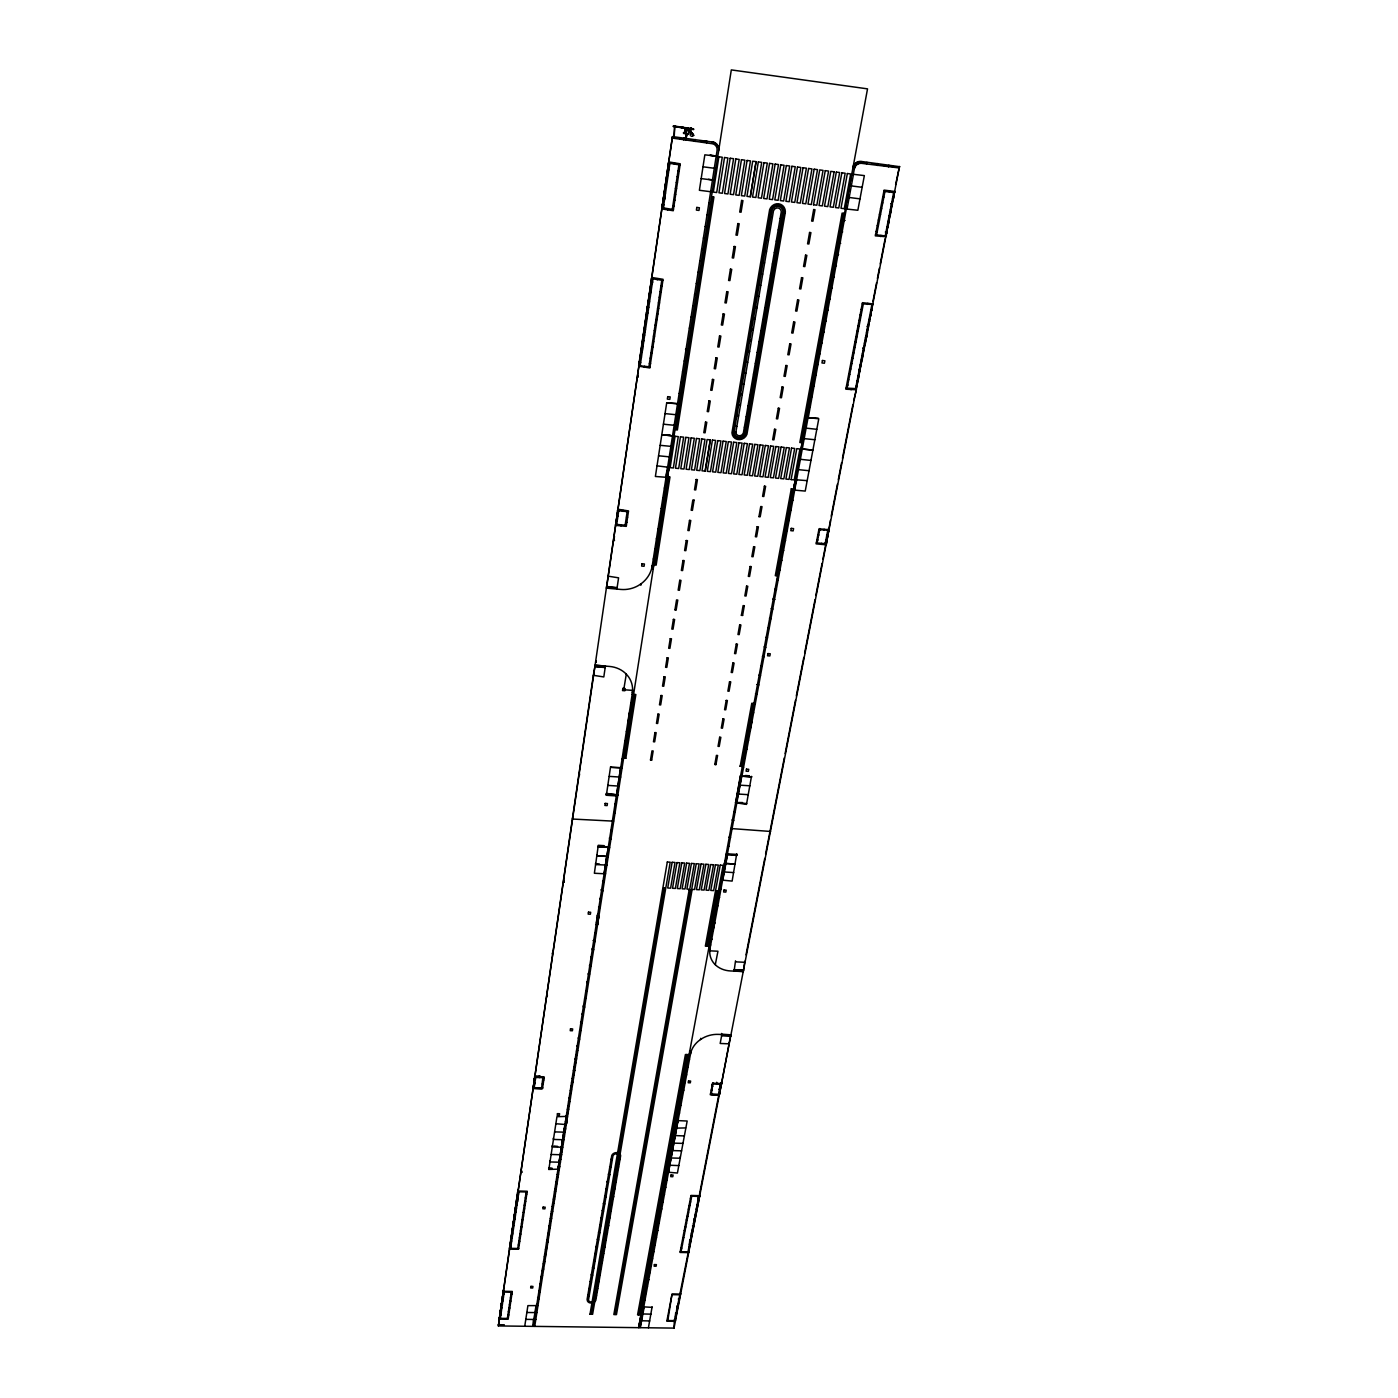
<?xml version="1.0" encoding="UTF-8"?>
<svg xmlns="http://www.w3.org/2000/svg" width="1398" height="1398" viewBox="0 0 1398 1398"><rect width="100%" height="100%" fill="white"/><g stroke="black" fill="none" stroke-linecap="round" stroke-linejoin="round"><path stroke-width="1.5" d="M605.404 873.366L604.041 873.733L606.767 856.1L608.2 856.45L597.051 855.891L596.824 854.877M675.898 126.676L674.954 127.183L675.147 125.925M682.224 127.672L681.228 127.131L682.469 127.131M688.55 130.835L688.847 129.787L688.305 134.348L685.702 133.998L684.74 132.635L685.736 128.808M685.509 129.49L685.667 129.507M690.088 135.012L691.066 133.457M690.245 131.692L688.358 131.517M690.472 132.303L690.996 131.727M691.765 128.616L690.822 129.298L690.682 128.179M690.577 131.901L689.406 130.049M692.272 133.457L690.822 131.534M691.591 128.791L690.682 128.039L691.643 128.319M693.059 134.47L692.971 135.361M552.262 954.013L552.262 953.139M640.564 1326.597L641.525 1320.9M563.709 1131.716L565.107 1132.205L554.622 1131.873M564.914 1124.569L566.365 1123.573M561.384 1147.216L562.747 1147.286L552.297 1146.972L552.123 1145.801M557.889 1169.619L565.002 1124.586M535.574 1312.582L536.867 1312.477M536.605 1305.715L537.933 1305.61L527.902 1305.627L524.739 1326.265M587.282 1299.546L587.247 1300.175A4.456 3.39 -12.5 0 0 591.057 1303.023A4.456 3.39 -12.5 0 0 595.81 1300.315L620.642 1155.744A4.613 3.67 -13.4 0 0 616.728 1152.599A4.613 3.67 -13.4 0 0 611.782 1155.482L587.177 1298.934M536.657 1305.26L533.424 1326.3L632.787 690.402M619.349 1156.443L619.366 1155.901A3.32 2.639 -13.4 0 0 612.971 1155.796L588.488 1300.018A3.198 2.446 -12.5 0 0 594.639 1300.105L619.366 1155.971M735.523 960.828L734.09 971.121L734.177 969.6L743.561 970.352L734.125 969.95M709.904 947.844L709.747 951.164A25.181 21.04 -18.6 0 0 714.43 963.869L716.492 965.826A25.181 21.04 -18.6 0 0 730.507 970.946L743.334 971.558L744.767 961.282L745.117 962.313L735.855 961.859M606.487 588.209L651.765 277.94M733.321 431.528L733.234 432.664A6.606 6.186 -36.8 0 0 745.728 433.957L746.043 432.838M734.387 431.58L734.317 432.576A5.505 5.155 -36.8 0 0 744.732 433.642L782.88 211.57A5.907 5.54 -60 0 0 772.011 210.207L734.195 431.248M735.837 432.436L773.496 210.714A4.246 3.984 -60 0 1 781.307 211.692L743.352 433.1A3.967 3.705 -36.8 0 1 735.837 432.332L735.89 431.65M673.958 137.056L674.587 126.834M674.186 137.074L674.745 126.571M785.239 212.863L785.344 211.57A8.493 7.969 -60 0 0 769.651 209.595L731.958 432.786A7.934 7.409 -36.8 0 0 746.934 434.324L785.239 212.863M617.112 587.632L606.592 586.496M684.88 132.583L685.806 133.701L685.439 129.263L685.981 134.295M534.735 1075.429L534.91 1076.617L544.241 1076.967L542.476 1088.762L533.18 1088.43L534.822 1075.988L540.449 1076.198M687.03 128.162C688.498 129.804 688.34 126.502 688.34 129.35M673.347 125.907L693.548 128.861M895.611 184.728L899.491 166.484L674.028 1328.1L498.37 1325.933L517.976 1189.855M593.346 675.304L603.814 676.947L605.404 666.025L595.164 665.221L593.346 675.304L518.029 1191.743M499.313 1318.419L503.367 1290.704L503.892 1294.111L503.018 1294.094L503.769 1292.87M518.081 1190.292L509.571 1248.327L518.693 1248.484M661.848 209.106L668.733 162.116M498.37 1325.933L672.473 136.585L638.624 366.171L649.843 367.971L663.054 279.303L651.625 277.451M500.851 1314.906L501.218 1310.241L500.327 1310.241M527.098 1191.987L518.011 1191.778L517.854 1190.624L518.92 1191.795L510.62 1248.327L510.986 1243.591L510.095 1243.573L511.144 1244.744M513.8 1218.322L514.848 1219.528L515.233 1214.74L514.324 1214.722L515.39 1215.893M517.522 1201.319L517.907 1196.496L516.998 1196.461L518.064 1197.632M534.053 1086.386L534.63 1082.524L533.687 1082.506L534.805 1083.642L534.63 1082.524M642.486 347.386L642.241 351.667L640.843 350.881M644.635 332.689L645.177 329.037L644.059 328.914L645.492 329.596M650.35 293.737L650.891 290.015L649.79 289.893L651.223 290.539M651.73 284.353C649.581 285.559 653.862 284.056 652.272 280.614M664.889 194.654L664.662 199.04L663.194 198.376M500.344 1318.331L504.206 1292.049L503.297 1290.092M543.001 1076.635L541.515 1088.64L534.106 1088.378L535.696 1077.456L534.595 1076.32L534.77 1077.421L544.119 1077.736M618.825 509.955L616.745 524.093M652.866 279.303L640.179 365.769L638.781 365.035L639.865 365.158M669.834 163.706L663.299 208.285L663.456 204.405L662.32 204.265L663.788 204.877L662.669 204.685M539.436 1077.561L539.366 1075.691M620.957 525.875L621.149 524.862M623.089 511.458L623.281 510.445M644.373 367.377L644.565 366.293M657.305 279.775L657.532 278.656M667.615 210.05L667.825 208.896M674.378 164.248L674.605 163.059M507.387 1318.419L511.284 1292.154L512.175 1292.171M517.784 1248.466L526.19 1191.987M627.3 510.759L625.203 524.879M661.761 280.351L648.917 366.73L650 366.835M672.316 209.403L678.921 164.877M683.517 132.443L683.57 133.439L687.641 133.946M685.335 128.948L688.899 130.381L685.335 128.948L684.74 132.897L685.789 133.858M683.744 139.957L683.814 138.07M685.072 132.81L685.439 129.263M685.754 133.824L686.296 130.031M617.864 509.554L615.679 525.491L615.417 524.652M695.156 141.46L695.225 139.573L694.858 140.569L691.084 140.062M703.316 140.849L703.142 142.019L705.71 141.163M559.148 1169.112L548.837 1169.444L556.946 1116.705L567.396 1116.373M605.526 873.82L594.377 873.261L598.292 845.301L604.181 845.668M616.308 795.916L606.365 795.27L610.559 766.786M710.464 191.386L712.211 191.91L699.384 190.285L704.837 154.828L717.558 156.279M706.549 142.963L706.619 141.076L706.235 142.054M533.494 1319.52L532.865 1325.252M534.962 1312.792L533.931 1318.401M536.028 1305.802L535.05 1311.534M596.299 922.82L597.645 914.222M666.182 475.11L666.829 470.986M642.329 1306.571L638.676 1327.593L867.529 88.86L731.311 69.9L534.718 1326.387L533.809 1325.863L537.024 1305.295M559.217 1169.532L558.274 1169.235L565.299 1124.202M566.085 1123.835L567.291 1117.334L566.365 1117.299L565.491 1123.817L566.417 1123.171M597.435 924.34L598.641 916.913L597.68 916.861L596.701 923.973L597.872 922.173M604.478 873.418L608.13 847.765M617.829 794.99L616.763 794.693L620.555 767.467M629.03 721.368L630.428 713.644L630.131 714.745M667.283 476.683L668.96 468.435L667.458 468.278M624.626 758.188L634.622 694.422L635.845 694.509L625.832 758.275L624.626 758.188L625.832 758.275M626.287 674.203L623.735 689.721L632.578 690.385M640.843 585.29L641.105 583.735M650.489 759.988L651.975 750.883L653.163 750.971L651.695 760.058L650.489 759.988L651.678 760.058M674.972 609.685L676.545 599.934L677.785 600.057L676.195 609.79L674.972 609.685L676.195 609.79M694.09 500.152L692.429 510.357L691.154 510.235L692.814 500.047L694.09 500.169M705.169 471.109L710.306 439.881L707.108 439.549L701.988 470.811L705.169 471.126L710.306 439.881M750.307 196.768L756.073 161.626L752.701 161.189L746.951 196.349L750.307 196.786L756.091 161.644M733.321 431.528L770.91 209.997A7.077 6.641 -60 0 1 784.016 211.657L746.043 432.838M590.008 1314.225L662.757 888.569L663.91 888.639L591.057 1314.242L590.008 1314.225M688.55 130.119L687.379 128.406M594.901 666.322L605.142 667.126M813.514 204.79L819.717 169.927L823.038 170.364L816.816 205.209L813.514 204.79M744.33 605.718L742.6 615.4L741.377 615.295L743.107 605.614L744.33 605.736M758.957 516.648L760.757 506.53L762.015 506.653L760.197 516.753L758.957 516.631M715.986 764.514L717.593 755.479L716.423 755.392L714.815 764.426L715.986 764.514L714.815 764.426M834.117 171.797L827.808 206.607L824.505 206.17L830.796 171.36L834.117 171.797M713.522 864.75L708.873 890.316L706.007 890.142L710.656 864.576L713.522 864.768M690.752 130.084L680.494 126.799L690.752 130.084L689.336 130.189M680.442 127.043L681.822 127.201M791.111 479.584L796.79 448.671L799.918 449.003L794.221 479.898L791.111 479.584M638.606 1314.871L686.523 1054.564M706.479 946.149L716.527 891.592L715.374 891.54L705.361 946.096L708.174 946.236L718.24 891.697L717.104 891.627L707.039 946.184M687.065 1054.581L639.113 1314.889L640.144 1314.906L688.166 1054.634L685.422 1054.529L637.575 1314.871L638.606 1314.889M740.206 766.174L751.792 703.264L752.98 703.351L741.377 766.261L740.206 766.174L741.377 766.261M843.413 213.3L801.106 442.642L799.831 442.502L842.103 213.143L843.413 213.3M676.772 1120.078L675.514 1128.151L685.632 1127.924M713.364 923.012L711.809 930.334L713.295 930.911M742.268 803.238L735.628 802.819L740.363 775.68M750.429 722.521L748.699 730.56L750.254 731.189L748.891 730.997M845.318 208.721L851.731 174.068L853.462 174.331L847.048 208.984L845.353 208.879L857.848 210.277L864.348 175.606L851.784 174.103M675.968 1127.4L677.086 1121.388M712.456 930.037L713.679 923.396M749.398 730.123L750.761 722.818M793.959 489.038L795.462 480.877M638.641 1327.471L643.552 1306.798L639.952 1327.611L676.667 1127.784L675.496 1128.046L667.265 1172.555L668.663 1172.695M668.087 1172.293L676.317 1127.802M676.772 1128.203L677.558 1120.986L676.667 1120.951M714.605 922.453L713.067 930.072L714.168 923.047L713.417 923.816M726.855 854.562L721.246 880.373L726.855 854.562L736.571 854.545L736.938 855.506L725.842 854.318M735.435 802.365L736.466 802.522L741.779 775.925L709.607 950.815L717.943 951.234L715.287 964.69M750.044 730.175L750.569 726.191M795.217 484.756L794.641 489.108L795.986 480.685M676.562 1127.417L678.013 1120.165M750.044 730.909L751.25 722.539L750.464 723.29M668.436 1172.275L690.944 1051.628L689.511 1051.034M793.417 489.999L805.231 491.082L818.774 418.771L808.271 417.67L846.419 208.407M898.879 167.9L861.116 163.286A6.116 5.609 -61.4 0 0 854.388 168.529L853.339 174.173L851.801 173.964M722.696 880.548L727.484 854.929L726.628 853.898M648.427 1327.785L652.115 1306.815M721.106 880.006L732.133 881.09L736.746 853.654M751.477 776.379L746.497 804.409L736.466 802.854M866.515 164.003L866.935 162.378L866.078 163.094M877.525 165.453L877.56 163.601M826.026 544.538L828.944 529.318M830.377 520.388L826.253 544.923L825.816 544.067M888.499 166.886L888.918 165.279L888.027 165.978M667.825 1320.516L671.931 1294.67L680.494 1294.775M681.053 1251.734L691.73 1196.216M720.372 1083.712L718.485 1094.826L711.285 1094.564L712.997 1082.926M863.317 303.96L847.118 388.207L846.07 388.102L856.03 388.609M876.616 234.829L884.951 191.456M716.894 1084.132L716.72 1082.262M821.185 544.346L821.43 543.35M823.911 530.279L824.138 529.283M851.067 389.762L851.312 388.714M867.546 304.414L867.809 303.314M880.67 236.542L880.932 235.406M889.285 191.963L889.547 190.81M674.64 1320.603L688.043 1253.394M687.991 1251.874L698.755 1196.408M871.828 304.956L855.489 389.116L856.537 389.238M885.231 235.895L893.654 192.575M674.378 1319.415L674.028 1328.1M675.688 1312.67L675.286 1317.248M676.999 1305.872L676.615 1310.468M689.249 1247.208L688.83 1251.909M691.119 1233.123L691.993 1233.106L690.717 1237.824M692.499 1226.029L693.373 1226.011L692.097 1230.729M693.88 1218.916L694.754 1218.899L693.478 1223.634M696.658 1204.587L697.532 1204.587L696.239 1209.34M699.35 1195.29L697.637 1202.14M699.489 1194.399L718.956 1093.987L719.306 1095.106L710.324 1094.774L712.561 1083.188L721.56 1083.52L719.288 1095.088M719.935 1089.287L720.25 1090.37L719.026 1089.252L719.935 1089.287L719.463 1094.337L710.481 1094.022L711.407 1093.865M730.245 1037.421L720.984 1086.578L719.778 1085.425M746.025 954.851L764.758 858.389M765.597 854.108L784.295 757.873M785.117 753.592L795.497 700.171M796.318 695.889L803.798 657.427M804.636 653.146L814.999 599.725M815.838 595.461L822.059 563.394M822.898 559.13L826.602 540.152L827.057 540.886L825.589 540.012M826.934 538.457L828.734 529.021M831.216 516.107L837.454 484.023M838.293 479.741L841.613 462.633M842.452 458.352L852.85 404.878M853.689 400.597L856.258 390.531M857.324 381.951L857.149 386.128L856.1 386.023L857.149 386.093M858.704 374.874L858.18 380.78L857.131 380.71M859.054 373.056L861.483 360.597M862.514 355.232L862.339 359.426L861.273 359.303M863.213 351.632L863.912 348.067L862.863 347.945M865.659 339.05L865.484 343.261L864.418 343.139M867.424 329.998L869.888 317.294M869.696 315.931L870.779 316.018L870.954 311.824M871.67 308.154L872.369 304.519L871.304 304.397M872.929 301.496L876.581 282.693M877.402 278.499L879.429 268.049M880.251 263.873L885.109 238.796M889.355 217.057L888.062 227.053L886.979 226.913L888.08 227M889.198 215.519L890.281 215.607L890.841 209.455M891.208 207.533L891.941 203.741M893.811 194.147L893.637 198.429L892.536 198.324M675.199 1320.726L680.494 1293.5M688.585 1251.909L699.786 1195.535M856.432 388.102L872.789 303.873M885.79 236.961L894.668 191.281M700.503 1039.535L700.748 1038.312M719.114 1094.529L721.42 1082.908M730.787 1036.075L721.665 1035.726L721.595 1033.471M730.787 1036.11L730.979 1034.8L721.875 1034.415L720.18 1043.467L729.284 1043.834L728.952 1042.768M614.421 536.343L614.386 537.269M605.404 666.025L594.954 665.972M691.73 132.915L690.892 133.264M692.901 134.837L692.604 136.025M693.565 134.994L692.954 134.086M664.766 190.914L664.784 192.015M638.117 376.691L637.925 375.503M613.949 538.754L614.491 540.607M614.229 540.397L613.967 538.929M596.299 660.66L595.758 661.743M596.264 662.058L596.072 661.009M521.105 1171.978L521.209 1171.279M687.152 128.214L688.532 128.511M683.919 138.087L683.447 139.066L679.673 138.559M694.963 140.569L695.33 139.59M673.277 126.571L693.618 129.21M673.452 126.292L693.6 129.595M706.34 142.072L706.724 141.093M877.07 164.545L877.664 163.601M690.14 132.041L690.105 133.16M690.367 133.824L692.22 133.596M692.901 135.763L693.932 135.396M641.402 1321.005L639.9 1320.708L649.703 1320.953M579.488 773.706L579.523 775.069M564.023 880.425L564.128 882.051M547.195 995.184L547.09 996.582M534.752 1078.889L534.805 1080.06M688.48 131.429L688.847 131.132M547.422 995.026L547.002 996.355M521.646 1170.72L521.332 1172.24M642.888 1314.085L641.822 1319.817M682.783 126.973L682.923 127.305M688.532 131.709L689.546 131.29M644.146 1307.27L643.08 1313.037M639.9 1320.726L641.035 1320.411M643.202 1306.833L652.254 1307.375M669.991 1157.824L671.372 1157.998M681.577 1150.834L671.372 1150.554L672.176 1150.152M671.355 1150.449L672.753 1150.589M675.514 1135.665L674.098 1135.543L684.373 1135.945M681.49 127.113L690.699 130.329M682.591 128.039L681.822 127.323M686.907 128.703L688.131 128.861M688.131 130.031L689.529 130.381M816.117 375.311L815.226 374.647M814.387 374.926L816.1 375.415M733.723 872.579L722.818 871.88L724.304 872.037M823.212 331.466L824.121 332.095L822.356 331.728M738.109 793.68L737.253 793.977L748.332 794.676M738.86 785.012L740.398 785.152M741.394 775.925L740.503 776.082L751.652 776.939M691.888 133.194L692.989 134.33M796.178 479.654L795.252 479.724L806.891 480.615M809.04 470.724L797.14 469.518L798.52 469.431M799.044 459.173L810.962 460.449M801.002 448.898L812.902 450.121L800.967 448.845L801.893 448.775M806.454 428.242L804.811 427.998L816.799 429.308M804.811 428.05L805.737 427.998M725.859 863.51L724.391 863.335L735.331 864.069L724.426 863.405M738.703 794.029L737.27 793.942M736.466 802.522L742.548 802.557M682.224 126.938L681.892 127.323M691.853 136.322L690.874 136.025M745.606 775.977L749.38 776.012M501.358 1311.429L500.327 1310.206M508.4 1311.551L509.291 1311.551M675.95 1313.858L676.545 1312.652M526.854 1312.495L536.884 1312.6M650.979 1314.155L641.158 1313.91L642.486 1314.068M500.711 1313.666L499.82 1313.683L500.851 1314.889M507.893 1315.011L508.785 1314.994M500.204 1317.108L499.47 1318.349L508.26 1318.436M666.968 1320.533L675.496 1320.621L675.234 1319.415M525.805 1319.362L535.801 1319.485M498.23 1324.71L504.311 1324.797M503.018 1294.059L503.909 1294.076M589.1 1296.016L587.772 1295.404M595.373 1296.173L596.509 1295.527M678.327 1299.057L679.445 1300.262M503.385 1297.571L502.371 1296.348M510.462 1297.694L511.353 1297.676M537.653 1297.519L537.811 1298.794L538.964 1298.148M643.709 1300.332L644.915 1300.35L643.587 1299.721M537.811 1298.794L539.034 1298.812M502.738 1299.825L501.847 1299.843L502.878 1301.049M509.955 1301.171L510.847 1301.154M501.34 1303.32L502.371 1304.544L501.34 1303.285M509.431 1304.649L510.322 1304.631M677.279 1307.06L677.855 1305.854M501.865 1307.969L500.834 1306.746M508.924 1308.109L509.816 1308.091M540.904 1276.619L541.061 1277.877L542.232 1277.23M647.414 1279.048L648.742 1279.659M541.061 1277.877L542.302 1277.894M647.519 1279.694L648.742 1279.729M591.459 1282.141L590.131 1281.529M597.75 1282.315L598.886 1281.669M647.466 1286.579L646.121 1285.968M590.271 1289.096L588.942 1288.484M596.562 1289.253L597.697 1288.624M503.437 1291.298L512.28 1291.437L508.156 1319.153L499.366 1319.03L499.243 1317.807M540.117 1291.874L538.737 1290.581M646.191 1293.482L644.862 1292.853M503.332 1291.997L512.192 1292.136M595.024 1261.136L593.678 1260.524M601.35 1261.328L602.486 1260.699M544.818 1261.905L543.56 1261.87L544.731 1261.311M543.263 1263.792L544.521 1263.757M651.328 1265.732L649.983 1265.12M593.835 1268.178L592.49 1267.549M600.144 1268.353L601.385 1268.301M542.441 1269.122L543.682 1269.139M542.162 1270.852L543.333 1270.205M650.035 1272.704L648.689 1272.093M591.406 1275.151L592.647 1275.168L591.302 1274.557M600.179 1275.308L598.956 1275.273L600.074 1274.714M541.341 1276.077L542.511 1275.5M518.309 1244.919L519.217 1244.919M680.861 1248.222L681.735 1248.222M596.177 1246.981L597.418 1247.016L596.072 1246.387M603.779 1247.138L605.019 1247.156M603.779 1247.208L604.915 1246.579M545.779 1247.68L547.055 1247.575M510.48 1247.138L509.728 1248.344M680.179 1251.752L688.847 1251.892M545.482 1249.62L546.653 1248.991M653.914 1251.717L652.569 1251.105M596.212 1254.093L594.884 1253.482M602.555 1254.268L603.691 1253.639M544.678 1254.722L545.936 1254.757M544.661 1254.845L545.849 1254.163M544.364 1256.715L545.535 1256.086M652.621 1258.742L651.276 1258.13M520.982 1226.955L521.891 1226.937M684.251 1230.555L685.125 1230.555M548.837 1228.143L550.096 1228.108M657.846 1230.485L656.483 1229.873M513.258 1230.38L512.21 1229.174M520.458 1230.555L521.349 1230.555M683.57 1234.102L684.443 1234.102M691.398 1234.277L692.272 1234.277M599.847 1232.774L598.484 1232.145M606.208 1232.966L607.466 1232.931M548.033 1233.263L549.309 1233.158M512.577 1232.791L511.668 1232.809L512.734 1233.98M519.916 1234.154L520.825 1234.154M682.888 1237.649L683.762 1237.632M547.719 1235.325L548.89 1234.696M656.536 1237.58L655.173 1236.968M511.144 1236.374L512.192 1237.597L511.301 1237.58L512.052 1236.426M689.756 1240.148L690.909 1241.337M689.756 1240.183L689.354 1244.867M511.301 1237.562L512.192 1237.58M597.278 1239.344L598.624 1239.904M604.985 1240.096L606.138 1239.467M546.933 1240.358L548.173 1240.375M546.915 1240.48L548.086 1239.799M511.668 1241.162L510.62 1239.956M518.85 1241.337L519.759 1241.337M681.542 1244.709L682.416 1244.692M547.859 1242.455L546.601 1242.42L547.771 1241.861M654.002 1244.639L655.225 1244.657L653.862 1244.045M849.18 197.468L847.433 197.258L859.997 198.865M523.691 1208.798L524.6 1208.798M687.676 1212.73L688.567 1212.73M695.557 1212.922L696.134 1211.751L694.858 1216.487M603.499 1211.192L602.154 1210.598M609.912 1211.419L611.066 1210.808M551.441 1211.402L552.734 1211.315M515.914 1212.241L514.848 1211.052M523.149 1212.45L524.058 1212.433M686.995 1216.312L687.868 1216.295M551.092 1213.691L552.262 1213.062M659.262 1216.155L660.485 1216.19M522.607 1216.085L523.516 1216.085M686.296 1219.877L687.187 1219.877M694.159 1220.07L695.033 1220.052M602.276 1218.409L600.93 1217.798M608.672 1218.637L609.825 1218.007M551.581 1218.619L550.323 1218.584L551.494 1218.042M513.782 1218.357L514.691 1218.34M522.066 1219.72L522.974 1219.703M685.614 1223.442L686.505 1223.442M549.956 1220.926L551.231 1220.891M659.174 1223.355L657.811 1222.743M514.167 1221.974L513.258 1221.974L514.324 1223.145M521.524 1223.337L522.433 1223.32M684.933 1227.007L685.806 1227.007M692.779 1227.182L693.373 1226.011M599.812 1225.574L601.053 1225.609L599.707 1224.997M607.448 1225.749L608.584 1225.19M607.448 1225.819L608.689 1225.836M549.187 1225.871L550.445 1225.906M549.169 1225.994L550.358 1225.312M690.857 1196.199L699.629 1196.426M698.056 1197.404L699.227 1198.558L698.336 1198.54M518.606 1193.944L517.54 1192.774M525.858 1194.172L526.784 1194.154M690.437 1198.348L691.328 1198.331M604.722 1196.653L605.963 1196.688M613.67 1196.88L612.411 1196.845L613.547 1196.304M605.963 1196.758L604.6 1196.076M553.748 1196.705L555.023 1196.601M525.316 1197.841L526.225 1197.824M689.756 1201.948L690.629 1201.948M553.363 1199.117L554.639 1199.082M663.159 1201.791L661.778 1201.179M517.365 1200.131L516.456 1200.131L517.522 1201.284M524.774 1201.494L525.683 1201.494M689.057 1205.548L689.948 1205.548M696.938 1205.74L697.532 1204.587M603.482 1203.923L604.74 1203.958L603.377 1203.346M611.171 1204.115L612.307 1203.573M611.153 1204.185L612.411 1204.202M552.594 1204.062L553.783 1203.398M516.841 1203.783L515.914 1203.783L516.98 1204.954M524.233 1205.163L525.141 1205.146M688.358 1209.148L689.249 1209.13M552.227 1206.422L553.398 1205.792M661.831 1209.008L660.45 1208.396M515.39 1207.418L516.456 1208.641L515.547 1208.606L516.299 1207.47M556.806 1177.064L558.099 1177.029M667.196 1179.982L665.815 1179.388M607.186 1182.026L608.445 1182.061M614.91 1182.236L616.169 1182.271M608.445 1182.131L607.082 1181.45M614.91 1182.306L616.064 1181.694M556.072 1181.747L557.348 1181.782M556.054 1181.887L557.26 1181.205M555.653 1184.438L556.841 1183.826M665.85 1187.286L664.469 1186.675M607.204 1189.383L605.841 1188.772M613.652 1189.628L614.805 1189.016M554.919 1189.174L556.177 1189.209M554.901 1189.314L556.089 1188.632M554.499 1191.795L555.688 1191.183M664.504 1194.556L663.124 1193.944M518.134 1191.009L527.221 1191.253L518.571 1249.235L509.623 1249.043L509.501 1247.732M699.769 1195.674L690.996 1195.447L680.057 1252.451L688.69 1252.625L688.41 1251.455M862.147 187.297L849.582 185.689L851.312 185.899M559.567 1159.431L560.86 1159.344M678.816 1165.6L668.628 1165.198L670.009 1165.373M610.961 1167.313L609.58 1166.718M617.427 1167.575L618.58 1166.963M559.689 1166.858L558.414 1166.823L559.584 1166.282M548.837 1169.444L548.68 1168.221L552.315 1168.396M557.225 1174.425L558.518 1174.337M561.944 1144.193L563.219 1144.228M561.926 1144.315L563.132 1143.669M562.031 1151.795L560.755 1151.76L561.944 1151.236M551.144 1154.468L561.577 1154.783M670.009 1157.963L680.197 1158.226L679.917 1157.107M612.202 1159.956L610.821 1159.344M618.702 1160.165L619.856 1159.606M564.32 1128.955L565.508 1128.431M564.303 1129.095L565.578 1129.13M563.132 1136.591L564.408 1136.626M563.114 1136.714L564.32 1136.067M682.975 1143.407L672.753 1143.11L674.133 1143.162M567.378 1109.313L568.689 1109.296M679.585 1113.053L678.17 1112.459M566.714 1113.612L568.007 1113.647M566.697 1113.734L567.903 1113.088M566.207 1116.897L567.483 1116.932M678.187 1120.602L676.912 1120.567L687.169 1121.021L677.418 1173.027L667.161 1172.136M566.068 1117.718L567.361 1117.753M676.684 1121.493L678.03 1121.406M676.649 1121.685L676.772 1120.008M566.959 1118.662L567.151 1117.334M676.754 1122.175L676.58 1123.153M676.475 1122.594L676.719 1121.283M676.649 1122.769L676.265 1123.782M567.029 1119.361L566.802 1121.336L565.508 1121.301M676.615 1122.961L676.09 1124.656M676.457 1123.835L675.898 1125.774M565.491 1121.423L566.784 1121.476M676.23 1125.023L675.985 1126.404M566.644 1121.773L566.417 1123.852L565.124 1123.8M676.055 1125.932L676.457 1126.998M566.312 1122.804L566.644 1120.672M566.452 1122.961L566.312 1123.835M675.653 1127.382L676.912 1127.435M566.295 1124.586L555.688 1123.712M569.79 1093.935L570.996 1093.358M682.399 1097.867L680.983 1097.273M569.126 1098.129L570.419 1098.181M569.108 1098.269L570.332 1097.622M568.584 1101.641L569.895 1101.624M679.725 1105.434L680.983 1105.469M567.903 1106.01L569.213 1105.923M572.201 1078.435L573.425 1077.875M685.23 1082.541L683.814 1081.947M712.403 1083.992L721.42 1084.324L721.088 1083.205M534.263 1078.609L535.364 1079.745M542.826 1080.042L543.77 1080.042M712.875 1086.263L711.669 1085.128M572.865 1082.576L571.572 1082.524L572.761 1082.035M542.267 1083.904L543.193 1083.939M711.233 1090.038L712.141 1090.073M570.996 1086.141L572.201 1085.634M682.539 1090.178L683.814 1090.213L682.399 1089.619M570.996 1086.211L572.289 1086.246M533.302 1087.469L534.228 1087.504M541.69 1087.766L542.616 1087.801M718.607 1094.127L719.516 1094.162M533.285 1087.644L542.599 1087.976M570.332 1090.475L571.537 1089.846M575.26 1058.898L576.465 1058.408M575.242 1059.037L576.535 1059.09M574.648 1062.812L575.959 1062.795M688.078 1067.111L686.663 1066.517M575.329 1066.849L574.019 1066.814L575.225 1066.307M574.735 1070.623L573.425 1070.571L574.63 1070.082M685.37 1074.8L686.645 1074.852L685.23 1074.258M578.423 1047.05L576.902 1045.914M689.249 1053.847L690.525 1053.9A24.535 19.956 -16.9 0 1 700.258 1039.693L702.949 1038.015A24.535 19.956 -16.9 0 1 718.38 1034.38L730.979 1034.8M576.465 1051.086L577.689 1050.597M575.871 1054.948L577.199 1054.931M689.511 1059.352L688.096 1058.758M721.648 1034.939L730.752 1035.324M721.56 1035.254L730.682 1035.603M579.576 1031.182L580.799 1030.641M579.663 1039.203L578.143 1037.998M583.42 1015.175L581.883 1014.039M584.591 999.046L585.832 998.504M583.35 1007.067L584.679 1007.119L583.123 1006.001M585.867 990.937L587.212 990.92M734.055 971.016L743.299 971.47M592.07 948.753L593.626 949.854M592.28 949.854L593.521 949.347M590.76 957.106L592.333 958.137M710.289 938.565L711.774 939.141M710.429 939.141L711.757 939.211M709.363 944.961L710.673 945.031M593.346 940.522L594.919 941.623M594.936 941.536L593.364 940.452L594.814 941.029M710.236 947.39L708.769 946.813M598.868 916.389L597.278 915.306L598.851 916.459M714.832 922.558L713.347 921.981M597.383 917.21L598.536 916.913L598.292 918.294M714.675 923.449L713.032 924.672M713.452 923.606L713.295 924.48M598.554 917.822L598.117 919.482M598.414 918.696L598.204 920.041M713.225 924.777L712.77 926.123M712.875 925.546L713.137 924.148M598.274 919.587L598.064 920.915M713.067 925.651L712.683 926.647M712.963 926.227L712.753 927.416M598.134 920.478L597.925 921.806M712.875 926.752L712.351 928.394M597.75 921.841L597.785 922.697M712.246 928.971L712.7 927.625M712.281 928.744L712.456 927.87M597.732 923.047L597.54 924.882L596.195 924.812M712.438 929.076L712.264 930.037M712.001 929.653L712.945 929.705M596.317 923.956L597.68 924.026M712.124 930.02L713.434 930.089M717.925 905.834L716.44 905.275M716.388 914.222L715.06 914.135M604.198 882.365L602.59 881.299M721.053 888.988L719.725 888.901M602.73 890.421L601.245 889.862M717.995 896.852L719.481 897.429M602.835 890.998L601.245 889.932M718.135 897.429L719.481 897.499M606.854 865.082L595.723 864.576L595.478 863.562L599.445 864.034M598.536 846.279L608.357 846.856M737.096 854.615L727.519 854.038L727.17 853.077M609.476 847.328L598.396 847.171L598.152 846.209L604.111 846.926M597.051 855.856L608.235 856.52M610.943 830.325L612.324 830.36M730.542 837.682L729.022 837.122M610.961 839.097L609.336 838.066M727.607 846.209L728.952 846.297M615.068 812.815L613.687 812.727L614.945 812.343M732.395 820.276L733.758 820.364L732.22 819.805M804.479 438.71L802.871 438.483L814.842 439.741M736.239 801.963L736.851 802.522M617.706 794.658L606.522 794.344L606.26 793.4L614.316 794.379M735.628 802.784L746.672 803.5M614.072 794.85L606.12 794.326L606.365 795.27M616.448 795.025L617.846 795.13M615.068 803.92L616.326 803.5M734.002 811.539L735.365 811.626M609.266 776.379L620.66 777.113L619.157 776.711M738.895 785.099L749.992 785.798M607.885 785.396L619.244 786.113L617.759 786.026M808.271 417.67L806.559 417.251M622.075 758.992L623.368 758.537M743.579 767.292L742.023 766.733M745.466 775.523L749.345 775.803M745.641 775.995L749.538 776.257M610.681 767.24L620.677 767.921M741.936 776.17L751.67 776.834M610.664 767.345L621.935 767.624M623.508 749.87L624.784 749.433M745.239 758.293L743.684 757.751M626.374 731.521L627.65 731.084M748.577 740.206L747.021 739.664M624.923 740.713L626.217 740.276M746.899 749.276L745.344 748.734M630.69 713.032L629.275 712.928L630.55 712.578M750.586 721.857L751.967 721.962L750.394 721.42M629.117 713.871L630.288 713.627M751.792 722.888L750.149 723.814M630.376 714.308L629.991 715.636M750.446 723.378L750.027 724.444M630.253 715.182L629.904 717.384M750.342 724.007L749.712 726.121M630.166 715.671L629.816 716.702M629.974 716.894L629.816 717.96M629.502 718.799L629.886 717.471M749.45 727.572L749.8 725.649M749.643 727.711L749.136 729.249M629.275 720.267L629.449 719.044M629.432 720.407L627.964 721.281M629.17 720.844L629.345 719.778M749.905 729.843L748.909 729.773L750.429 730.21M627.824 722.189L629.1 721.857M627.807 722.277L629.222 722.382M632.176 694.334L633.451 694.002M755.374 703.544L753.784 703.019M632.141 703.701L630.725 703.596L632.001 703.264M752.281 712.665L753.662 712.77L752.089 712.229M757.087 694.282L755.497 693.758M760.529 675.653L758.939 675.112M594.971 666.741L605.212 667.528M764.007 656.833L762.417 656.309M762.277 666.269L760.669 665.728M767.519 637.872L765.912 637.348M765.772 647.379L764.164 646.855M767.677 627.807L769.284 628.331M767.869 628.296L769.267 628.401M772.849 609.109L771.224 608.584M741.377 615.277L742.6 615.382M771.067 618.737L769.459 618.213M775.016 589.589L776.432 589.711M776.414 589.799L774.807 589.205M773.024 598.921L774.632 599.427M773.199 599.393L774.614 599.515M606.54 586.95L616.955 587.842L616.902 589.1L618.58 577.828L607.868 576.133M606.452 588.139L620.922 589.449A27.995 25.985 -20.4 0 0 638.362 585.552L641.385 583.56A27.995 25.985 -20.4 0 0 652.219 565.91L652.062 565.526M652.219 565.91L653.687 566.033M778.249 579.96L776.606 579.436M656.344 548.977L654.893 548.855L656.204 548.593M780.451 560.179L781.884 560.301L780.241 559.794M653.303 558.938L654.631 558.588M780.049 570.157L778.424 569.633M825.03 542.948L826.498 543.787L816.327 542.896M615.819 524.337L626.409 525.316M658.021 528.811L659.349 528.479M785.554 540.484L783.894 539.977M615.697 525.386L626.252 526.364L628.541 510.934L617.689 509.204M826.27 544.818L816.135 543.874L819.036 528.794L829.206 529.755M656.431 538.894L657.916 538.946L656.571 538.09M783.701 550.428L782.059 550.008M618.965 510.322L627.44 511.126M618.545 510.567L617.479 510.462L618.807 511.301M628.384 511.948L617.532 510.218M818.844 529.79L828.542 530.017M627.3 512.105L628.349 512.192M818.791 530.034L819.822 530.139M827.966 530.891L828.525 530.244M659.594 518.675L661.079 518.815M787.389 530.506L785.746 529.999M826.55 535.085L828.018 535.923L827.004 535.836M618.073 516.369L616.728 515.53M626.549 517.155L627.597 517.26M817.847 534.98L818.879 535.067M615.994 520.58L617.042 520.72M625.78 522.24L626.846 522.31M816.904 539.943L817.917 540.012M662.774 498.265L664.277 498.317M791.111 510.427L789.451 509.921M661.184 508.488L662.687 508.54M789.241 520.493L787.598 519.986M667.335 477.382L655.382 476.473L666.706 402.799L677.348 403.62M665.99 477.679L667.493 477.819M794.85 490.244L793.19 489.649M664.382 488.007L665.885 488.042M792.981 500.309L791.32 499.802M667.475 466.862L669.118 467.369L656.815 465.814M796.563 480.982L794.92 481.436M795.043 482.03L794.553 483.411M667.702 474.464L668.681 468.19M668.506 470.602L668.069 472.105M794.868 483.009L794.151 485.56M794.448 485.263L793.767 488.916M668.104 473.171L667.894 474.534M667.982 473.974L667.44 476.194M666.164 476.578L667.475 475.932M793.592 489.003L795.043 489.143M534.49 1319.45L535.784 1319.38M660.171 445.315L672.386 446.504L670.795 446.329M658.563 455.783L670.743 456.989M674.028 435.984L661.796 434.743L674.028 436.036L672.438 435.827M665.046 413.598L677.331 414.874L676.143 414.49M736.781 426.407L735.103 425.918M744.418 427.229L745.903 427.351M663.421 424.206L675.688 425.429L674.081 425.272M740.381 405.245L738.686 404.773L740.363 405.35M748.052 406.067L749.328 405.892M748.035 406.154L749.52 406.311M666.689 402.921L678.834 403.847M738.581 415.853L736.886 415.363M746.217 416.744L747.72 416.814M560.179 1154.731L561.559 1154.661M559.06 1161.79L560.406 1162.245L549.991 1161.948L549.816 1160.777M548.68 1168.221L552.35 1168.606M680.843 382.545L682.189 382.388M810.7 396.473L812.168 396.63L810.473 396.141M680.826 382.65L682.346 382.807M742.181 394.603L740.486 394.114M749.852 395.512L751.163 395.267M679.148 393.397L680.686 393.467M810.211 407.202L808.516 406.731M562.555 1139.685L563.918 1139.754L553.451 1139.44L553.276 1138.269M553.957 1146.028L557.662 1146.395M684.216 360.981L685.579 360.754M640.039 356.403L641.14 356.473M641.455 357.084L640.039 356.35M650.192 358.098L651.293 358.168M847.677 379.662L848.743 379.749M744.103 372.777L745.816 373.161M753.522 374.087L754.85 373.843M639.55 362.432L640.651 362.554L639.253 361.82M639.096 365.699L650 366.888M682.521 371.833L683.884 371.588M814.143 385.988L812.43 385.516M742.286 383.524L743.998 383.908M751.687 384.834L752.998 384.572M747.982 351.335L749.503 351.51M757.262 352.366L758.764 352.541L757.244 352.471M643.866 340.623L642.451 339.941L643.866 340.675M749.485 351.614L747.79 351.038M652.639 341.654L653.74 341.724M850.753 363.62L851.819 363.707M860.242 364.686L860.784 364.144M685.562 349.465L687.449 350.251L685.579 349.378M818.11 364.581L816.624 364.424M642.748 345.516L641.647 345.446L643.063 346.127M858.687 369.422L860.242 370.155M651.817 347.141L652.936 347.211M849.739 368.985L850.788 369.055M859.193 370.033L860.259 370.103M747.65 362.362L745.955 361.89M755.374 363.305L756.685 363.061M651.014 352.628L652.115 352.698M848.708 374.332L849.774 374.402M858.162 375.38L859.228 375.45M689.354 328.111L690.892 328.181M822.094 342.964L820.364 342.51M645.194 323.917L646.295 324.056M655.103 325.087L656.221 325.157M853.863 347.473L854.929 347.543M863.37 348.539L864.418 348.661M751.355 340.605L749.608 340.238M759.131 341.479L760.634 341.654M751.338 340.71L749.625 340.133M759.114 341.584L760.425 341.357M654.281 330.627L655.382 330.697M852.832 352.873L853.898 352.943M862.321 353.939L863.387 354.009M687.624 339.12L689.004 338.893M820.102 353.799L818.372 353.327M644.67 335.118L643.272 334.402M653.46 336.132L654.561 336.219M851.801 358.255L852.85 358.325M755.077 318.657L753.347 318.202M762.871 319.653L764.182 319.443M648.427 306.774L647.326 306.704L648.759 307.35M657.584 308.399L658.703 308.486M856.991 331.204L858.057 331.291M866.515 332.287L867.599 332.375L866.533 337.844M691.084 317.049L692.447 316.839M646.505 312.278L647.921 312.977L646.505 312.226M656.763 313.973L657.864 314.061M855.943 336.638L857.009 336.708M865.467 337.722L866.533 337.792M753.207 329.666L751.687 329.491M760.984 330.644L762.294 330.417M646.802 317.923L645.684 317.835L647.117 318.499M655.924 319.53L657.043 319.618M854.912 342.056L855.978 342.143M660.083 291.605L661.202 291.693M860.137 314.83L861.203 314.899M755.427 307.42L756.947 307.595M764.776 308.504L766.296 308.678L764.758 308.608M756.93 307.7L755.217 307.141M650.402 296.149L648.969 295.467M659.244 297.215L660.363 297.302M859.088 320.299L860.154 320.369M868.63 321.4L869.696 321.523M692.831 305.83L694.177 305.725M824.645 320.981L826.131 321.156M692.814 305.935L694.352 306.11M826.113 321.26L824.401 320.701M649.249 301.199L648.148 301.112L649.581 301.758M867.057 326.276L868.647 326.975L867.581 326.852M658.423 302.824L659.524 302.912M858.04 325.751L859.106 325.839M873.103 303.943L862.461 302.684L845.842 389.203L855.803 389.71M696.309 283.549L697.864 283.619M830.22 299.137L828.472 298.683M652.551 278.761L651.433 278.621L662.879 280.421M862.251 303.838L872.352 304.484M757.087 296.131L758.834 296.498M766.663 297.512L768.201 297.582M660.922 285.978L662.04 286.066M861.185 309.342L862.269 309.412M870.762 310.461L871.845 310.531M694.561 294.768L695.924 294.559M828.175 310.181L826.672 310.007M762.644 274.13L760.896 273.676M770.49 275.161L772.028 275.354M830.761 287.883L832.264 288.058L830.517 287.604M760.739 285.332L758.974 284.982M768.585 286.363L770.123 286.45M605.421 864.768L606.854 865.117M701.604 249.56L703.177 249.753M834.623 265.375L836.406 265.725M764.549 262.859L762.801 262.405M772.43 263.907L773.758 263.733M699.839 260.937L701.219 260.762M834.326 276.926L832.561 276.472M766.646 239.722L768.411 240.176M766.838 240.089L768.393 240.281M836.965 254.296L838.485 254.488M838.468 254.593L836.703 254.034M766.471 251.535L764.723 251.098M774.37 252.601L775.907 252.793M673.434 209.543L661.831 207.655M875.515 234.742L886.315 236.035L886.419 232.225L885.336 232.085M706.986 215.082L708.559 215.275M842.679 231.841L840.88 231.491M770.35 228.748L768.568 228.398M778.267 229.831L779.612 229.674M839.045 243.007L840.565 243.182M840.548 243.287L838.8 242.745M664.033 192.575L665.168 192.662M665.518 193.134L664.05 192.522M674.552 194.322L675.688 194.427M878.346 219.993L879.447 220.08M888.08 221.216L889.163 221.356M710.394 203.566L708.821 203.374L710.201 203.322M843.256 220.237L844.776 220.43M844.759 220.535L842.994 219.993M663.526 198.848L664.662 198.988M770.752 217.074L772.29 217.267M780.241 218.368L781.797 218.56M701.184 178.595L714.046 180.237L712.788 179.888M668.104 175.501L666.619 174.942L667.755 175.047M890.858 203.601L892.501 204.213L891.417 204.073M677.174 176.707L678.31 176.795M881.649 202.832L882.75 202.92M667.248 181.391L665.763 180.779M676.3 182.596L677.436 182.684M880.548 208.564L881.649 208.652M890.299 209.805L891.4 209.892M710.499 191.526L712.001 191.771M666.042 186.808L664.889 186.703L666.374 187.28M675.426 188.468L676.562 188.555M879.447 214.296L880.548 214.383M702.984 166.799L715.881 168.476L714.623 168.127M669.485 163.269L668.349 163.112L680.075 164.981M883.851 191.316L894.737 192.714L894.947 191.509L884.095 190.111L875.305 235.86L885.528 236.699M668.978 169.595L667.493 169.036L668.978 169.63M678.047 170.801L679.183 170.905M882.75 197.083L883.851 197.17M710.114 155.126L713.889 155.615M686.313 130.259L685.247 129.298M687.641 133.789L683.605 132.932M672.473 136.585L712.491 142.037A7.846 7.409 -69.3 0 1 718.659 150.739M899.77 166.712L861.151 161.434A7.776 7.13 -61.5 0 0 852.815 167.148M700.59 141.32L704.365 141.81M864.279 162.867L860.679 162.378A6.588 6.046 -61.5 0 0 857.428 162.867M871.618 163.828L875.253 164.3M880.792 165.034L886.227 165.75M891.749 166.467L895.367 166.956M669.555 456.657L670.708 456.936M666.916 434.865L670.551 435.32M677.366 403.812L678.974 404.144M710.201 155.388L714.046 155.964M708.454 179.293L712.281 179.818M522.275 1172.171L521.314 1171.699M716.458 156.331L717.733 156.646M689.581 130.241L687.816 128.476M689.773 130.958L690.28 131.395M620.974 767.729L622.04 768.026M608.532 847.45L609.563 847.747M564.11 1131.786L565.089 1132.1M559.427 1161.825L560.388 1162.14M656.553 538.178L657.916 539.034M687.501 128.301L688.567 128.931M674.797 127.096L675.636 126.082M614.159 540.03L613.879 539.209M808.079 417.53L741.919 776.24L741.552 775.331M692.377 133.579L693.059 134.855M672.054 138.053L712.229 143.714A6.151 5.819 -69.3 0 1 717.069 150.547L651.765 568.794L653.076 568.532M564.093 882.051L563.778 880.88M668.559 161.888L680.249 163.793L673.259 210.749L661.673 208.879M595.863 662.04L595.985 661.551M704.784 237.957L703.421 238.009L704.767 238.062M818.284 418.229L806.786 417.635L793.749 489.02M638.204 376.988L637.837 375.8M827.966 529.283L825.257 543.315M795.025 480.895L795.008 482.205M794.955 481.261L794.85 482.834M794.116 485.735L794.116 487.046M819.892 528.531L817.183 542.581M688.69 129.018L689.197 129.979M667.772 468.05L666.479 476.351M757.227 684.461L758.799 684.985L757.209 684.531M770.176 830.517L770.56 831.461L730.612 828.507M643.552 1306.798L643.412 1305.994M712.333 928.534L712.351 929.6M632.211 692.796L632.612 690A27.191 24.517 -16.1 0 0 627.248 675.182L624.941 672.84A27.191 24.517 -16.1 0 0 609.388 666.427L595.164 665.221M629.519 713.889L628.261 720.984M629.642 717.821L629.589 719.341M721.263 1082.367L721.56 1083.52M613.565 821.15L572.656 819.053L572.429 818.11M694.754 1218.899L695.033 1220.087M691.993 1233.106L692.272 1234.294M601.402 898.949L600.144 899.456L599.917 898.372M600.074 907.442L598.816 907.931L598.606 906.865M680.354 1292.905L680.634 1294.094L672.071 1293.954L666.846 1321.215L675.339 1321.32L675.077 1320.131M590.777 957.036L591.005 958.067M590.935 965.861L589.694 966.385L589.484 965.284M589.641 974.074L588.418 974.616L588.209 973.497M588.366 982.252L587.143 982.794L586.933 981.676M582.057 1022.654L580.834 1023.196L580.607 1022.13M567.029 1118.19L566.941 1119.833M565.998 1115.779L566.19 1117.019M533.127 1086.351L533.18 1088.43M541.131 1284.238L539.977 1284.867L539.82 1283.609M536.57 1304.439L536.71 1305.767M859.088 162.867A6.099 5.609 -61.5 0 1 860.591 162.85M854.388 168.529A6.116 5.609 -61.4 0 1 861.116 163.286M852.85 168.302A7.776 7.147 -61.4 0 1 861.413 161.661M855.419 164.248A6.588 6.046 -61.5 0 1 856.205 163.583M712.298 141.827A7.829 7.409 -69.4 0 1 718.327 147.384M712.298 142.876A6.641 6.274 -69.4 0 1 713.609 143.295M715.094 144.274A6.641 6.274 -69.4 0 1 715.514 144.676M685.894 139.748A1645.481 146.371 -83.9 0 0 686.733 133.544L686.768 133.544A1645.306 146.388 -83.9 0 1 685.964 139.765A1645.271 146.371 -83.9 0 0 686.785 133.526L686.628 133.526A1645.166 146.301 -83.9 0 1 685.771 139.713A1645.481 146.266 -83.9 0 0 686.47 133.509L686.523 133.509A1645.201 146.248 -83.9 0 1 685.614 139.678M530.925 1286.37L530.663 1287.977L532.708 1287.995L532.953 1286.405L530.925 1286.37M543.106 1207.138L542.843 1208.798L544.923 1208.851L545.185 1207.173L543.106 1207.138M557.47 1113.647L557.208 1115.412L559.322 1115.482L559.602 1113.717L557.47 1113.647M570.506 1028.841L570.227 1030.676L572.394 1030.763L572.673 1028.928L570.506 1028.841M588.453 912.178L588.156 914.117L590.375 914.24L590.672 912.282L588.453 912.178M605.177 803.413L604.862 805.458L607.134 805.597L607.448 803.553L605.177 803.413M622.861 688.41L622.512 690.577L624.854 690.752L625.203 688.585L622.861 688.41M642.014 563.778L641.665 566.068L644.076 566.277L644.426 563.988L642.014 563.778M667.72 396.648L667.335 399.112L669.817 399.374L670.201 396.91L667.72 396.648M696.798 207.428L696.396 210.102L698.983 210.434L699.384 207.76L696.798 207.428M668.716 476.84L654.893 565.019L656.151 565.124L669.991 476.963L668.716 476.84M675.059 436.281L670.149 467.666L673.347 467.981L678.275 436.613L675.059 436.281M712.596 196.803L676.09 429.85L677.366 429.972L713.941 196.961L712.596 196.803M718.869 156.786L713.33 192.103L716.702 192.522L722.259 157.223L718.869 156.786M680.424 436.84L675.479 468.19L678.659 468.505L683.639 437.155L680.424 436.84M724.514 157.52L718.956 192.802L722.329 193.239L727.904 157.957L724.514 157.52M685.771 437.382L680.791 468.714L683.971 469.029L688.969 437.696L685.771 437.382M730.175 158.254L724.566 193.518L727.939 193.955L733.566 158.69L730.175 158.254M691.119 437.923L686.103 469.239L689.284 469.553L694.317 438.238L691.119 437.923M735.82 158.988L730.175 194.235L733.531 194.654L739.192 159.424L735.82 158.988M696.449 438.465L691.398 469.763L694.579 470.077L699.647 438.797L696.449 438.465M741.447 159.722L735.767 194.934L739.123 195.37L744.837 160.158L741.447 159.722M701.779 439.007L696.693 470.287L699.874 470.602L704.976 439.339L701.779 439.007M747.091 160.455L741.359 195.65L744.715 196.07L750.464 160.892L747.091 160.455M654.946 732.587L653.46 741.761L654.666 741.849L656.151 732.674L654.946 732.587M657.951 714.116L656.448 723.378L657.654 723.465L659.157 714.221L657.951 714.116M660.992 695.505L659.472 704.837L660.677 704.942L662.198 695.592L660.992 695.505M664.05 676.719L662.512 686.138L663.735 686.243L665.256 676.824L664.05 676.719M667.126 657.776L665.588 667.283L666.811 667.37L668.349 657.881L667.126 657.776M670.236 638.676L668.681 648.253L669.904 648.357L671.477 638.764L670.236 638.676M673.382 619.384L671.809 629.065L673.05 629.152L674.622 619.489L673.382 619.384M679.743 580.31L678.152 590.148L679.393 590.271L680.983 580.415L679.743 580.31M682.975 560.511L681.35 570.436L682.608 570.559L684.216 560.633L682.975 560.511M686.226 540.537L684.601 550.55L685.841 550.672L687.484 540.659L686.226 540.537M689.511 520.388L687.868 530.489L689.127 530.611L690.769 520.493L689.511 520.388M696.169 479.514L694.491 489.807L695.75 489.929L697.427 479.636L696.169 479.514M705.501 422.126L703.788 432.681L705.081 432.803L706.794 422.248L705.501 422.126M708.961 400.877L707.231 411.536L708.524 411.676L710.254 401.016L708.961 400.877M712.456 379.435L710.708 390.199L712.001 390.322L713.749 379.574L712.456 379.435M715.986 357.801L714.221 368.653L715.514 368.792L717.279 357.94L715.986 357.801M719.533 335.957L717.768 346.914L719.061 347.053L720.844 336.097L719.533 335.957M723.133 313.903L721.333 324.965L722.644 325.105L724.444 314.061L723.133 313.903M726.75 291.64L724.95 302.807L726.261 302.964L728.078 291.798L726.75 291.64M730.42 269.167L728.585 280.439L729.896 280.596L731.731 269.325L730.42 269.167M734.107 246.485L732.255 257.861L733.583 258.018L735.435 246.642L734.107 246.485M737.847 223.575L735.977 235.074L737.305 235.231L739.175 223.75L737.847 223.575M741.604 200.456L739.717 212.059L741.062 212.216L742.95 200.63L741.604 200.456M712.421 440.09L707.283 471.318L710.446 471.633L715.619 440.405L712.421 440.09M758.328 161.923L752.526 197.066L755.881 197.485L761.7 162.36L758.328 161.923M717.751 440.632L712.561 471.842L715.724 472.157L720.931 440.947L717.751 440.632M763.937 162.657L758.1 197.765L761.456 198.184L767.31 163.094L763.937 162.657M723.046 441.174L717.838 472.367L721.001 472.681L726.244 441.488L723.046 441.174M769.547 163.391L763.675 198.481L767.013 198.9L772.902 163.828L769.547 163.391M728.358 441.716L723.098 472.891L726.261 473.188L731.538 442.03L728.358 441.716M775.139 164.108L769.232 199.18L772.57 199.599L778.494 164.545L775.139 164.108M733.653 442.24L728.375 473.398L731.521 473.712L736.833 442.572L733.653 442.24M780.731 164.842L774.789 199.879L778.127 200.298L784.086 165.279L780.731 164.842M667.3 862.024L662.914 887.73L665.798 887.887L670.201 862.199L667.3 862.024M738.948 442.782L733.635 473.922L736.781 474.237L742.111 443.114L738.948 442.782M786.323 165.576L780.346 200.578L783.666 201.015L789.678 166.013L786.323 165.576M664.487 888.674L591.581 1314.26L592.612 1314.26L665.64 888.726L664.487 888.674M672.123 862.304L667.72 887.992L670.603 888.167L675.024 862.479L672.123 862.304M744.225 443.323L738.878 474.446L742.023 474.743L747.406 443.638L744.225 443.323M791.897 166.292L785.886 201.295L789.206 201.714L795.252 166.729L791.897 166.292M676.964 862.601L672.525 888.272L675.391 888.429L679.865 862.776L676.964 862.601M749.52 443.865L744.138 474.953L747.283 475.268L752.683 444.18L749.52 443.865M797.472 167.026L791.425 201.994L794.746 202.413L800.827 167.463L797.472 167.026M681.787 862.881L677.314 888.534L680.197 888.709L684.688 863.055L681.787 862.881M754.78 444.389L749.38 475.477L752.508 475.774L757.943 444.721L754.78 444.389M803.046 167.743L796.947 202.693L800.268 203.112L806.384 168.179L803.046 167.743M686.61 863.16L682.119 888.813L684.985 888.971L689.494 863.335L686.61 863.16M760.058 444.931L754.605 475.984L757.751 476.299L763.221 445.263L760.058 444.931M808.603 168.476L802.487 203.392L805.79 203.811L811.941 168.913L808.603 168.476M691.433 863.457L686.907 889.076L689.773 889.25L694.317 863.615L691.433 863.457M765.318 445.473L759.848 476.508L762.976 476.805L768.481 445.787L765.318 445.473M814.16 169.193L807.992 204.091L811.312 204.51L817.498 169.63L814.16 169.193M689.144 890.054L613.844 1314.557L614.893 1314.574L690.28 890.124L689.144 890.054M690.857 890.159L615.4 1314.574L616.448 1314.592L692.01 890.211L690.857 890.159M696.239 863.737L691.678 889.355L694.561 889.512L699.122 863.912L696.239 863.737M770.578 445.997L765.073 477.015L768.201 477.33L773.723 446.329L770.578 445.997M719.655 737.235L718.03 746.34L719.219 746.427L720.844 737.323L719.655 737.235M722.923 718.922L721.281 728.096L722.469 728.183L724.112 719.009L722.923 718.922M726.209 700.433L724.566 709.712L725.754 709.8L727.397 700.52L726.209 700.433M729.529 681.805L727.869 691.154L729.074 691.241L730.735 681.892L729.529 681.805M732.884 663.001L731.206 672.438L732.412 672.525L734.09 663.106L732.884 663.001M736.257 644.041L734.562 653.548L735.767 653.652L737.462 644.146L736.257 644.041M739.664 624.906L737.969 634.5L739.175 634.605L740.888 625.011L739.664 624.906M746.567 586.146L744.837 595.915L746.06 596.02L747.79 586.251L746.567 586.146M750.079 566.505L748.314 576.36L749.555 576.465L751.303 566.627L750.079 566.505M753.609 546.688L751.844 556.631L753.068 556.736L754.833 546.81L753.609 546.688M757.157 526.697L755.374 536.727L756.615 536.849L758.398 526.819L757.157 526.697M764.391 486.172L762.574 496.377L763.815 496.5L765.632 486.294L764.391 486.172M774.527 429.256L772.657 439.723L773.933 439.863L775.785 429.396L774.527 429.256M778.284 408.199L776.397 418.771L777.672 418.893L779.542 408.338L778.284 408.199M782.059 386.949L780.171 397.609L781.447 397.748L783.334 387.089L782.059 386.949M785.886 365.49L783.981 376.254L785.257 376.394L787.161 365.629L785.886 365.49M789.748 343.838L787.808 354.69L789.101 354.83L791.023 343.978L789.748 343.838M793.645 321.977L791.687 332.934L792.981 333.091L794.938 322.134L793.645 321.977M797.576 299.923L795.602 310.985L796.895 311.125L798.87 300.063L797.576 299.923M801.543 277.643L799.551 288.809L800.862 288.967L802.836 277.8L801.543 277.643M805.545 255.17L803.535 266.441L804.846 266.599L806.856 255.327L805.545 255.17M809.582 232.47L807.572 243.846L808.883 244.003L810.91 232.627L809.582 232.47M813.671 209.543L811.626 221.041L812.954 221.199L814.999 209.717L813.671 209.543M701.045 864.016L696.466 889.617L699.332 889.775L703.928 864.191L701.045 864.016M775.838 446.539L770.281 477.539L773.409 477.836L778.983 446.853L775.838 446.539M825.257 170.643L819.018 205.489L822.321 205.908L828.577 171.08L825.257 170.643M705.85 864.296L701.237 889.897L704.103 890.054L708.734 864.471L705.85 864.296M781.08 447.063L775.506 478.046L778.634 478.361L784.226 447.395L781.08 447.063M786.323 447.605L780.713 478.553L783.824 478.867L789.468 447.919L786.323 447.605M836.319 172.094L830.01 206.869L833.313 207.288L839.639 172.513L836.319 172.094M715.444 864.873L710.778 890.421L713.644 890.596L718.31 865.03L715.444 864.873M791.548 448.129L785.903 479.077L789.031 479.374L794.693 448.461L791.548 448.129M841.841 172.81L835.497 207.568L838.783 207.987L845.161 173.23L841.841 172.81M720.232 865.152L715.549 890.701L718.397 890.858L723.098 865.327L720.232 865.152M847.363 173.527L840.984 208.267L844.27 208.686L850.666 173.964L847.363 173.527M791.303 488.793L775.296 575.696L776.519 575.801L792.561 488.916L791.303 488.793M654.404 1264.578L654.107 1266.186L656.116 1266.221L656.413 1264.613L654.404 1264.578M671.057 1174.967L670.743 1176.662L672.788 1176.714L673.102 1175.036L671.057 1174.967M688.532 1080.986L688.2 1082.751L690.297 1082.821L690.629 1081.056L688.532 1080.986M724.024 890.019L723.657 891.976L725.842 892.099L726.209 890.142L724.024 890.019M746.48 769.145L746.095 771.207L748.349 771.346L748.734 769.302L746.48 769.145M767.956 653.582L767.554 655.767L769.861 655.942L770.263 653.775L767.956 653.582M791.233 528.374L790.796 530.663L793.155 530.891L793.592 528.601L791.233 528.374M822.426 360.492L821.972 362.973L824.418 363.235L824.872 360.771L822.426 360.492M511.878 1294.198L510.986 1294.198L511.878 1294.233M513.643 1225.592L512.874 1226.78L513.643 1225.592M520.283 1237.737L519.392 1237.719L520.283 1237.772M609.703 1174.704L608.322 1174.163L609.685 1174.774M617.444 1174.914L616.186 1174.879L617.427 1174.984M574.089 1074.73L572.796 1074.678L574.089 1074.73M596.247 933.182L594.884 933.113L596.23 933.27M650.489 363.62L649.388 363.497L650.472 363.672M847.712 385.062L846.664 384.957L847.712 385.114M699.629 272.348L698.074 272.173L699.612 272.453M777.882 241.33L776.327 241.138L777.865 241.435M706.776 226.721L705.204 226.528L706.759 226.826M674.815 200.263L673.679 200.124L674.815 200.316M878.346 225.777L877.262 225.655L878.346 225.829M673.941 206.1L672.822 205.96L673.941 206.153M877.262 231.474L876.179 231.334L877.245 231.509M886.979 232.68L885.895 232.54L886.979 232.68M685.544 139.695A1645.271 146.231 -83.9 0 0 686.401 133.457A1645.411 146.231 -83.9 0 1 685.562 139.695"/></g></svg>
